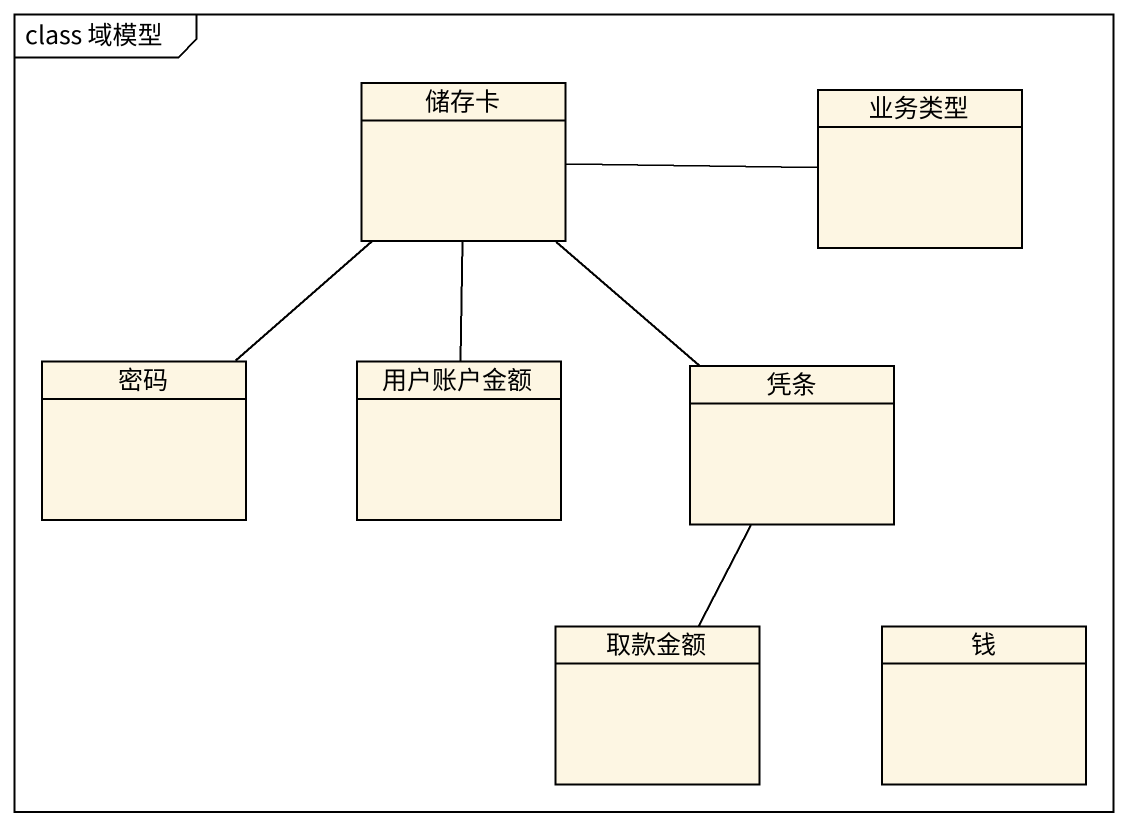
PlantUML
@startuml
mainframe class 域模型
hide circle
hide empty members
class 储存卡
class 业务类型
class 密码
class 用户账户金额
class 凭条
class 取款金额
class 钱
储存卡 -right- 业务类型
储存卡 -- 密码
储存卡 -- 用户账户金额
储存卡 -- 凭条
凭条 -- 取款金额
@enduml
